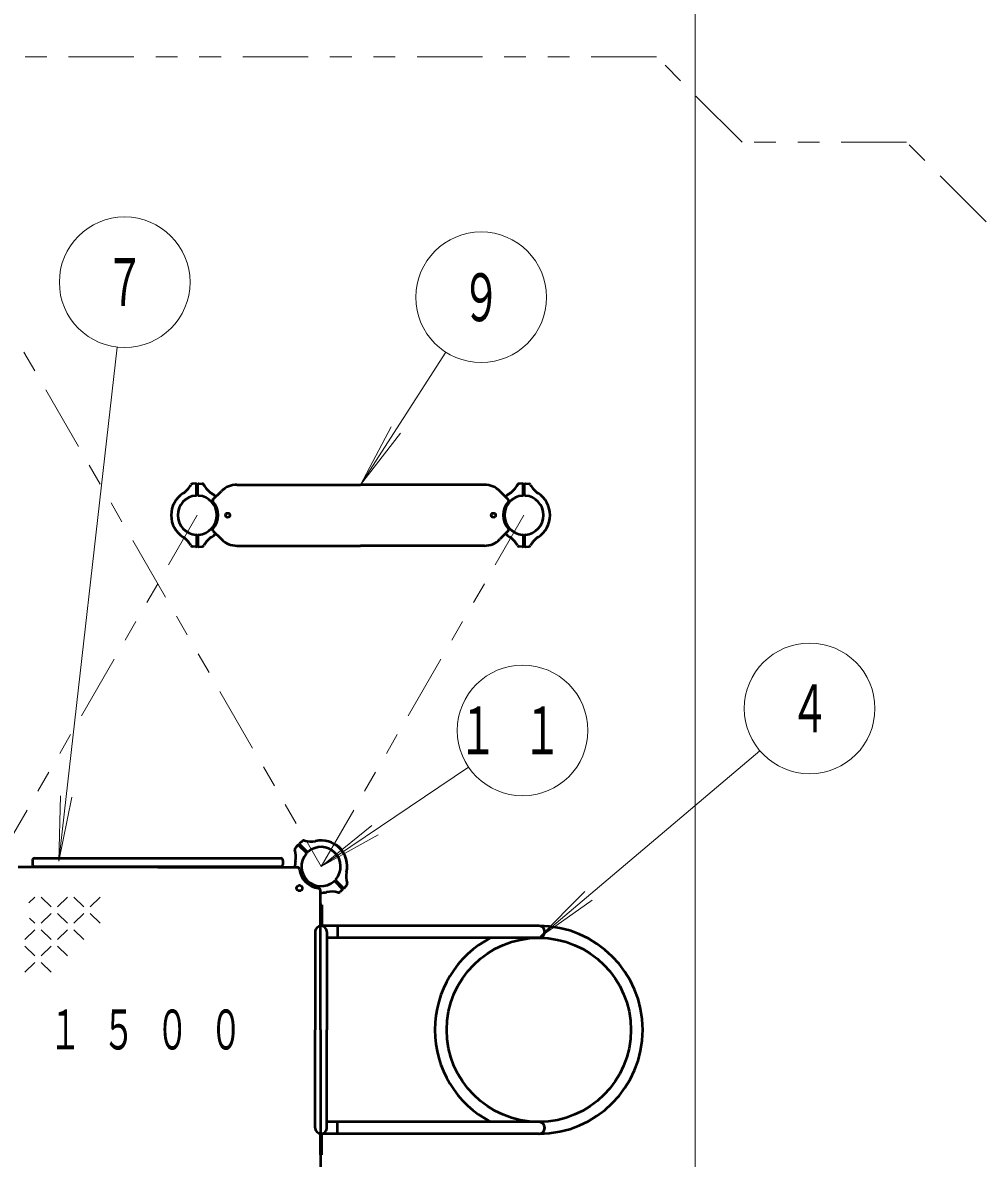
# Model space of a CAD drawing. Units: millimetres on the paper, scale 1:50. Extents: x -365 to 0, y -594 to 257.
# Drawn here: x -215.3 to -171.1, y 146.9 to 199.1 of the extents above; entities that cross this region are included whole.
import ezdxf
from ezdxf.enums import TextEntityAlignment as Align

# ---------------------------------------------------------------- set-up
doc = ezdxf.new("R2010")
doc.units = ezdxf.units.MM
doc.linetypes.add('USER3', pattern=[8, 3, -1, 1, -1, 1, -1])
doc.layers.add('LY_1', color=140, linetype='Continuous', lineweight=50)
doc.styles.add('ＭＳ ゴシック', font='')
doc.styles.get('ＭＳ ゴシック').set_extended_font_data('MS Gothic')

msp = doc.modelspace()

# ---------------------------------------------------------------- linework, layer by layer
at = {"layer": 'LY_1', "color": 7, "lineweight": 13}
for p, q in [((-184.422, 128.296), (-184.422, 208.496)), ((-210.953, 184.157), (-213.638, 160.547)), ((-195.867, 183.924), (-199.78, 177.836)), ((-199.78, 177.836), (-198.384, 180.492)), ((-199.78, 177.836), (-197.944, 180.209)), ((-181.452, 165.619), (-191.598, 157.024)), ((-194.83, 164.868), (-201.598, 160.296)), ((-213.638, 160.547), (-213.56, 163.546)), ((-213.638, 160.547), (-213.04, 163.487)), ((-201.598, 160.296), (-199.268, 162.185)), ((-201.598, 160.296), (-198.975, 161.752)), ((-191.598, 157.024), (-189.487, 159.155)), ((-215.013, 158.627), (-214.746, 158.894)), ((-213.996, 158.444), (-214.446, 158.894)), ((-213.696, 158.444), (-213.246, 158.894)), ((-212.496, 158.444), (-212.946, 158.894)), ((-212.196, 158.444), (-211.746, 158.894)), ((-191.598, 157.024), (-189.149, 158.756)), ((-214.446, 157.694), (-213.996, 158.144)), ((-213.246, 157.694), (-213.696, 158.144)), ((-212.946, 157.694), (-212.496, 158.144)), ((-211.746, 157.694), (-212.196, 158.144)), ((-214.746, 157.694), (-214.986, 157.933)), ((-215.196, 156.944), (-214.746, 157.394)), ((-213.996, 156.944), (-214.446, 157.394)), ((-213.696, 156.944), (-213.246, 157.394)), ((-212.496, 156.944), (-212.946, 157.394)), ((-214.746, 156.194), (-215.196, 156.644)), ((-214.446, 156.194), (-213.996, 156.644)), ((-213.246, 156.194), (-213.696, 156.644)), ((-215.196, 155.444), (-214.746, 155.894)), ((-213.996, 155.444), (-214.446, 155.894))]:
    msp.add_line(p, q, dxfattribs=at)
at = {"layer": 'LY_1', "color": 7, "linetype": 'USER3', "lineweight": 13}
for p, q in [((-218.242, 189.123), (-201.598, 160.296)), ((-216.598, 160.296), (-207.28, 176.436)), ((-201.598, 160.296), (-192.28, 176.436))]:
    msp.add_line(p, q, dxfattribs=at)
at = {"layer": 'LY_1'}
for p, q in [((-207.351, 177.885), (-207.508, 177.879)), ((-207.208, 177.885), (-207.051, 177.879)), ((-192.351, 177.885), (-192.508, 177.879)), ((-192.208, 177.885), (-192.051, 177.879)), ((-207.31, 177.374), (-207.31, 177.845)), ((-207.25, 177.374), (-207.25, 177.845)), ((-206.56, 177.156), (-206.172, 177.543)), ((-205.465, 177.836), (-199.78, 177.836)), ((-194.094, 177.836), (-199.78, 177.836)), ((-193, 177.156), (-193.387, 177.543)), ((-192.31, 177.374), (-192.31, 177.845)), ((-192.25, 177.374), (-192.25, 177.845)), ((-207.31, 175.499), (-207.31, 175.028)), ((-207.25, 175.499), (-207.25, 175.028)), ((-206.56, 175.716), (-206.172, 175.329)), ((-193, 175.716), (-193.387, 175.329)), ((-192.31, 175.499), (-192.31, 175.028)), ((-192.25, 175.499), (-192.25, 175.028)), ((-207.351, 174.988), (-207.508, 174.993)), ((-207.208, 174.988), (-207.051, 174.993)), ((-205.465, 175.036), (-199.78, 175.036)), ((-194.094, 175.036), (-199.78, 175.036)), ((-192.351, 174.988), (-192.508, 174.993)), ((-192.208, 174.988), (-192.051, 174.993)), ((-202.673, 161.27), (-202.772, 161.163)), ((-202.282, 160.938), (-202.615, 161.271)), ((-202.24, 160.98), (-202.573, 161.313)), ((-202.572, 161.371), (-202.466, 161.47)), ((-200.903, 161.274), (-200.901, 161.276)), ((-214.748, 160.676), (-203.448, 160.676)), ((-200.62, 160.991), (-200.618, 160.993)), ((-209.098, 160.266), (-215.506, 160.266)), ((-214.848, 160.576), (-214.848, 160.396)), ((-214.748, 160.296), (-203.448, 160.296)), ((-209.098, 160.266), (-202.691, 160.266)), ((-203.348, 160.576), (-203.348, 160.396)), ((-200.914, 159.654), (-200.581, 159.321)), ((-201.628, 152.796), (-201.628, 159.204)), ((-200.957, 159.612), (-200.623, 159.279)), ((-200.624, 159.221), (-200.739, 159.114)), ((-200.523, 159.322), (-200.416, 159.437)), ((-201.566, 158.536), (-201.63, 158.536)), ((-201.63, 158.536), (-201.63, 157.566)), ((-201.566, 158.536), (-201.566, 157.566)), ((-191.598, 157.568), (-201.598, 157.568)), ((-200.838, 157.568), (-200.838, 157.024)), ((-201.87, 157.296), (-201.87, 152.796)), ((-201.326, 157.296), (-201.326, 152.796)), ((-191.598, 157.024), (-201.326, 157.024)), ((-201.87, 154.593), (-201.87, 152.796)), ((-201.326, 154.881), (-201.326, 152.796)), ((-201.87, 148.296), (-201.87, 152.796)), ((-201.628, 152.796), (-201.628, 146.388)), ((-201.326, 148.296), (-201.326, 152.796)), ((-191.598, 148.568), (-201.326, 148.568)), ((-200.838, 148.024), (-200.838, 148.568)), ((-201.63, 147.056), (-201.63, 148.026)), ((-191.598, 148.024), (-201.598, 148.024)), ((-201.566, 147.056), (-201.566, 148.026)), ((-201.566, 147.056), (-201.63, 147.056))]:
    msp.add_line(p, q, dxfattribs=at)
at = {"layer": 'LY_1', "color": 7, "linetype": 'USER3', "lineweight": 13}
msp.add_lwpolyline([(-314.978, 169.373), (-314.978, 136.219), (-289.656, 110.896), (-250.495, 110.896), (-250.495, 96.585), (-232.006, 78.096), (-186.19, 78.096), (-182.887, 81.399), (-169.754, 81.399), (-148.422, 102.731), (-148.422, 167.28), (-174.71, 193.568), (-182.261, 193.568), (-186.189, 197.496), (-231.583, 197.496), (-234.383, 194.696), (-289.656, 194.696)], close=True, dxfattribs=at)
at = {"layer": 'LY_1', "color": 7, "lineweight": 13}
for centre in [(-210.615, 187.138), (-194.245, 186.447), (-179.163, 167.558), (-192.344, 166.547)]:
    msp.add_circle(centre, 3, dxfattribs=at)
at = {"layer": 'LY_1'}
for centre, radius in [((-205.88, 176.436), 0.1), ((-193.68, 176.436), 0.1), ((-202.588, 159.306), 0.13), ((-191.598, 152.796), 4.228)]:
    msp.add_circle(centre, radius, dxfattribs=at)
for centre, radius, start, end in [((-207.493, 177.78), 0.1, 92, 152.5412), ((-207.35, 177.845), 0.04, 0, 92), ((-207.21, 177.845), 0.04, 88, 180), ((-207.066, 177.78), 0.1, 11.8216, 88), ((-207.066, 177.78), 0.1, 27.4588, 88), ((-192.493, 177.78), 0.1, 92, 168.1784), ((-192.493, 177.78), 0.1, 92, 152.5412), ((-192.35, 177.845), 0.04, 0, 92), ((-192.21, 177.845), 0.04, 88, 180), ((-192.066, 177.78), 0.1, 27.4588, 88), ((-207.28, 176.436), 1.2, 122.7272, 180), ((-208.469, 178.287), 1, 302.7272, 332.5412), ((-207.35, 177.374), 0.04, 274.2707, 0), ((-207.21, 177.374), 0.04, 180, 265.7293), ((-206.09, 178.287), 1, 207.4588, 237.2728), ((-207.28, 176.436), 1.2, 45, 57.2728), ((-205.465, 176.836), 1, 90, 135), ((-194.094, 176.836), 1, 45, 90), ((-192.28, 176.436), 1.2, 122.7272, 135), ((-193.469, 178.287), 1, 302.7272, 332.5412), ((-192.35, 177.374), 0.04, 274.2707, 0), ((-192.21, 177.374), 0.04, 180, 265.7293), ((-191.09, 178.287), 1, 207.4588, 237.2728), ((-192.28, 176.436), 1.2, 0, 57.2728), ((-207.28, 176.436), 0.9, 94.2707, 180), ((-207.28, 176.436), 0.9, 0, 85.7293), ((-207.28, 176.436), 0.9, 0, 85.7293), ((-206.517, 177.114), 0.06, 135, 221.6277), ((-207.28, 176.436), 0.96, 318.3723, 41.6277), ((-192.28, 176.436), 0.96, 138.3723, 221.6277), ((-192.28, 176.436), 0.9, 94.2707, 180), ((-192.28, 176.436), 0.9, 94.2707, 180), ((-193.042, 177.114), 0.06, 318.3723, 45), ((-192.28, 176.436), 0.9, 0, 85.7293), ((-207.28, 176.436), 1.2, 180, 237.2728), ((-207.28, 176.436), 0.9, 180, 265.7293), ((-207.28, 176.436), 0.9, 274.2707, 0), ((-192.28, 176.436), 0.9, 180, 265.7293), ((-192.28, 176.436), 0.9, 274.2707, 0), ((-192.28, 176.436), 1.2, 302.7272, 0), ((-206.517, 175.759), 0.06, 138.3723, 225), ((-193.042, 175.759), 0.06, 315, 41.6277), ((-208.469, 174.586), 1, 27.4588, 57.2728), ((-207.35, 175.499), 0.04, 0, 85.7293), ((-207.21, 175.499), 0.04, 94.2707, 180), ((-206.09, 174.586), 1, 122.7272, 152.5412), ((-207.28, 176.436), 1.2, 302.7272, 315), ((-205.465, 176.036), 1, 225, 270), ((-194.094, 176.036), 1, 270, 315), ((-192.28, 176.436), 1.2, 225, 237.2728), ((-193.469, 174.586), 1, 27.4588, 57.2728), ((-192.35, 175.499), 0.04, 0, 85.7293), ((-192.21, 175.499), 0.04, 94.2707, 180), ((-191.09, 174.586), 1, 122.7272, 152.5412), ((-207.493, 175.093), 0.1, 207.4588, 268), ((-207.35, 175.028), 0.04, 268, 0), ((-207.21, 175.028), 0.04, 180, 272), ((-207.066, 175.093), 0.1, 272, 332.5412), ((-207.066, 175.093), 0.1, 272, 332.5412), ((-192.493, 175.093), 0.1, 207.4588, 268), ((-192.493, 175.093), 0.1, 207.4588, 268), ((-192.35, 175.028), 0.04, 268, 0), ((-192.21, 175.028), 0.04, 180, 272), ((-192.066, 175.093), 0.1, 272, 332.5412), ((-202.644, 161.242), 0.04, 45, 137), ((-202.545, 161.341), 0.04, 133, 225), ((-202.397, 161.397), 0.1, 72.4588, 133), ((-202.066, 162.446), 1, 252.4588, 282.2728), ((-201.598, 160.296), 0.9, 45, 130.7293), ((-201.598, 160.296), 1.2, 45, 102.2728), ((-200.887, 161.262), 0.02, 53.6269, 135), ((-201.598, 160.296), 1.22, 45, 53.6269), ((-214.748, 160.576), 0.1, 90, 180), ((-203.448, 160.576), 0.1, 0, 90), ((-202.699, 161.095), 0.1, 137, 197.5412), ((-203.748, 160.764), 1, 347.7272, 17.5412), ((-201.598, 160.296), 0.9, 139.2707, 225), ((-202.311, 160.909), 0.04, 319.2707, 45), ((-202.212, 161.008), 0.04, 225, 310.7293), ((-201.598, 160.296), 0.9, 319.2707, 45), ((-201.598, 160.296), 1.2, 347.7272, 45), ((-201.598, 160.296), 1.22, 36.3731, 45), ((-200.632, 161.008), 0.02, 315, 36.3731), ((-214.748, 160.396), 0.1, 180, 270), ((-203.448, 160.396), 0.1, 270, 0), ((-201.598, 160.296), 1.2, 167.7272, 181.4325), ((-202.691, 160.166), 0.1, 6.7872, 90), ((-201.598, 160.296), 1, 186.7872, 263.2128), ((-201.598, 160.296), 0.9, 225, 310.7293), ((-200.985, 159.584), 0.04, 45, 130.7293), ((-200.886, 159.683), 0.04, 139.2707, 225), ((-199.449, 159.828), 1, 167.7272, 197.5412), ((-201.728, 159.204), 0.1, 0, 83.2128), ((-201.598, 160.296), 1.2, 268.5675, 282.2728), ((-201.131, 158.146), 1, 72.4588, 102.2728), ((-200.799, 159.195), 0.1, 252.4588, 313), ((-200.652, 159.25), 0.04, 313, 45), ((-200.553, 159.349), 0.04, 225, 317), ((-200.497, 159.497), 0.1, 317, 17.5412), ((-201.598, 157.296), 0.272, 0, 180), ((-191.598, 152.796), 4.772, 270, 90), ((-191.598, 157.296), 0.272, 270, 90), ((-191.598, 152.796), 4.772, 117.625, 242.375), ((-201.598, 148.296), 0.272, 180, 0), ((-191.598, 148.296), 0.272, 270, 90)]:
    msp.add_arc(centre, radius, start, end, dxfattribs=at)

# ---------------------------------------------------------------- texts
at = {"layer": 'LY_1', "color": 7, "style": 'ＭＳ ゴシック', "width": 0.6}
for s, p in [('７', (-210.615, 187.138)), ('９', (-194.245, 186.447)), ('４', (-179.163, 167.558))]:
    msp.add_text(s, height=2.199, dxfattribs=at).set_placement(p, align=Align.MIDDLE_CENTER)
at = {"layer": 'LY_1', "color": 7, "style": 'ＭＳ ゴシック'}
for s, insert, char_height, attachment_point in [('\\T1.64;\\W0.6;１１', (-192.344, 166.547), 2.199, 5), ('\\T1.64;\\W0.6;１５００', (-214.098, 152.796), 1.833, 4)]:
    msp.add_mtext(s, dxfattribs=dict(at, insert=insert, char_height=char_height, attachment_point=attachment_point))

doc.saveas('drawing.dxf')
